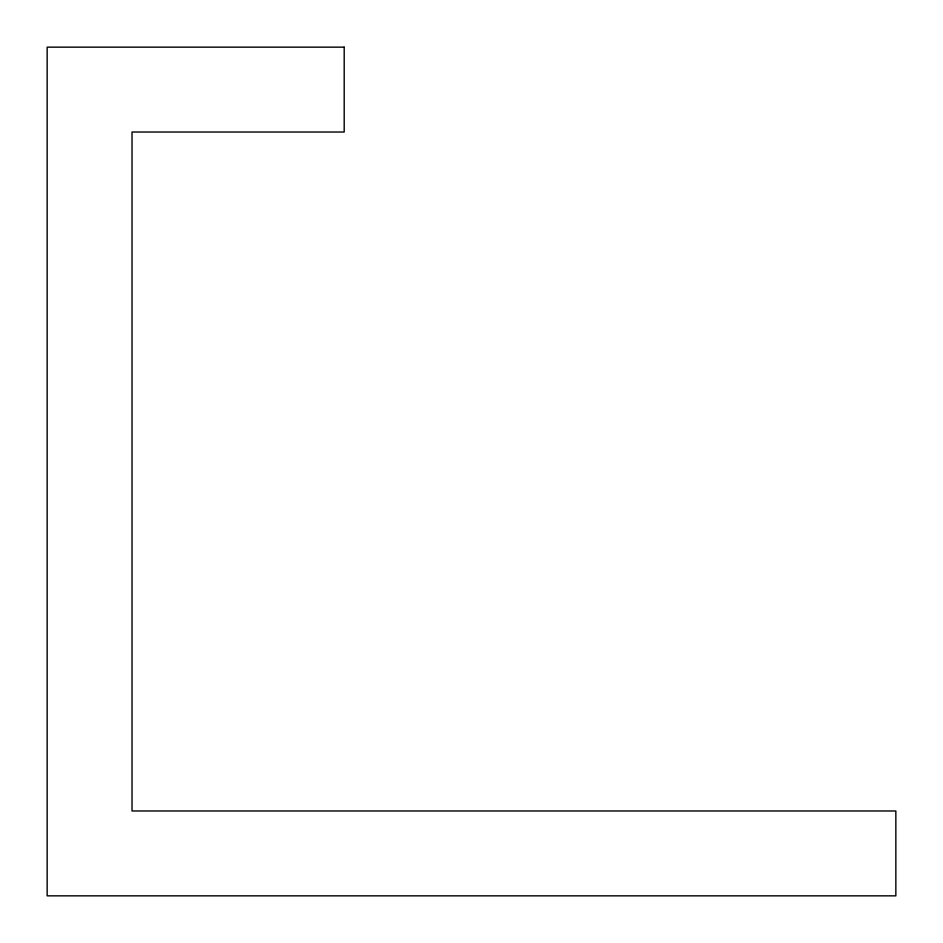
<?xml version="1.0" encoding="UTF-8"?>
<svg xmlns="http://www.w3.org/2000/svg" width="943" height="943" viewBox="0 0 943 943"><rect width="100%" height="100%" fill="white"/><g stroke="black" fill="none" stroke-linecap="round" stroke-linejoin="round"><path stroke-width="1.41" d="M344.195 47.15L47.15 47.15L47.15 895.85L895.85 895.85L895.85 810.98L132.02 810.98L132.02 132.02L344.195 132.02L344.195 47.15"/></g></svg>
